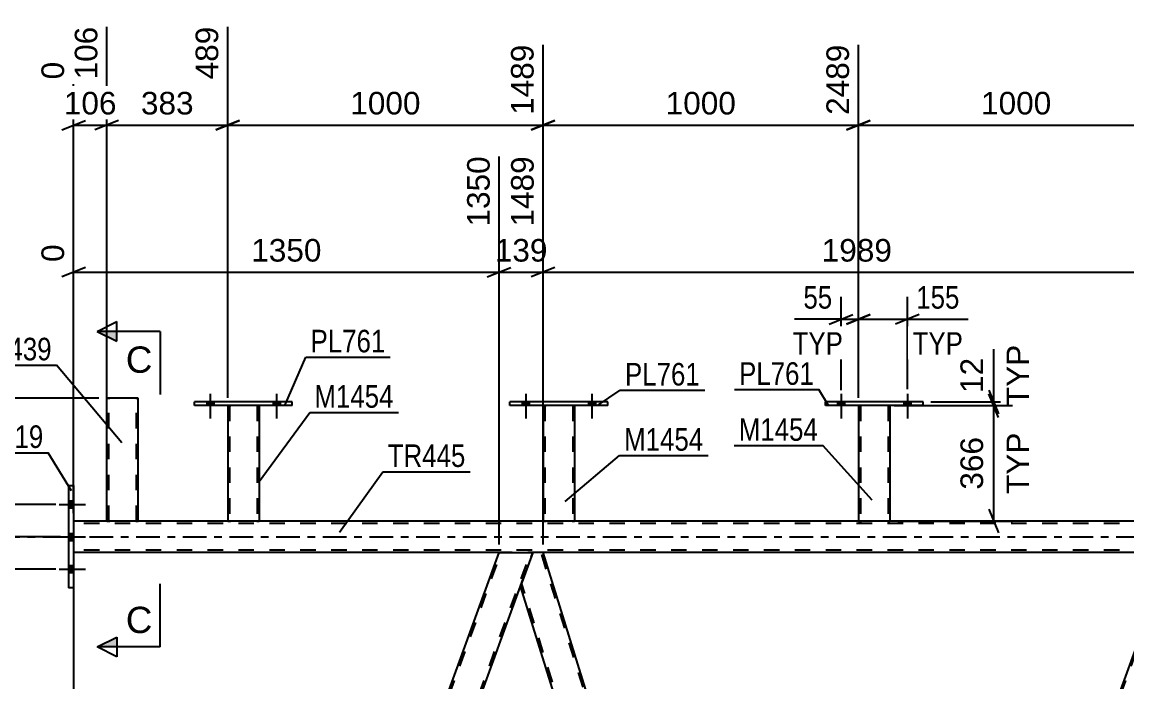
# Model space of a CAD drawing. Header units: millimetres. Extents: x 0 to 841, y 0 to 594.
# Drawn here: x 72.6 to 212.8, y 423.5 to 507.3 of the extents above; entities that cross this region are included whole.
import ezdxf

# ---------------------------------------------------------------- set-up
doc = ezdxf.new("R2010")
doc.units = ezdxf.units.MM
doc.linetypes.add('DXK_LINE_DOT2', pattern=[3.9198, 1.9599, -1.9599])
doc.linetypes.add('DXK_LINE_DOT3', pattern=[5.9187, 2.979, -0.9799, 0.9799, -0.9799])
doc.styles.add('Arial', font='ARIAL.TTF', dxfattribs={"height": 0.2})
doc.styles.add('Arial Narrow', font='ARIALN.TTF', dxfattribs={"height": 0.2})

# ---------------------------------------------------------------- blocks, each defined once
blk = doc.blocks.new('Bolt-317662454-2870 - 2855')
at = {"linetype": 'Continuous'}
for points in [[(176.07, 458.6), (176.95, 458.6), (176.95, 459.08), (176.07, 459.08)], [(184.47, 458.6), (185.35, 458.6), (185.35, 459.08), (184.47, 459.08)]]:
    blk.add_hatch(color=1, dxfattribs=at).paths.add_polyline_path(points)
at = {"color": 1, "linetype": 'Continuous'}
for p, q in [((176.51, 460.08), (176.51, 456.96)), ((184.91, 460.08), (184.91, 456.96)), ((176.07, 459.08), (176.07, 458.6)), ((176.95, 459.08), (176.95, 458.6)), ((184.47, 459.08), (184.47, 458.6)), ((185.35, 459.08), (185.35, 458.6))]:
    blk.add_line(p, q, dxfattribs=at)
blk = doc.blocks.new('Bolt-317662454-2868 - 2855')
at = {"linetype": 'Continuous'}
for points in [[(96.07, 458.6), (96.95, 458.6), (96.95, 459.08), (96.07, 459.08)], [(104.47, 458.6), (105.35, 458.6), (105.35, 459.08), (104.47, 459.08)]]:
    blk.add_hatch(color=1, dxfattribs=at).paths.add_polyline_path(points)
at = {"color": 1, "linetype": 'Continuous'}
for p, q in [((96.51, 460.08), (96.51, 456.96)), ((104.91, 460.08), (104.91, 456.96)), ((96.07, 459.08), (96.07, 458.6)), ((96.95, 459.08), (96.95, 458.6)), ((104.47, 459.08), (104.47, 458.6)), ((105.35, 459.08), (105.35, 458.6))]:
    blk.add_line(p, q, dxfattribs=at)
blk = doc.blocks.new('Bolt-317662454-2869 - 2855')
at = {"linetype": 'Continuous'}
for points in [[(96.07, 458.6), (96.95, 458.6), (96.95, 459.08), (96.07, 459.08)], [(104.47, 458.6), (105.35, 458.6), (105.35, 459.08), (104.47, 459.08)]]:
    blk.add_hatch(color=1, dxfattribs=at).paths.add_polyline_path(points)
at = {"color": 1, "linetype": 'Continuous'}
for p, q in [((96.51, 460.08), (96.51, 456.96)), ((104.91, 460.08), (104.91, 456.96)), ((96.07, 459.08), (96.07, 458.6)), ((96.95, 459.08), (96.95, 458.6)), ((104.47, 459.08), (104.47, 458.6)), ((105.35, 459.08), (105.35, 458.6))]:
    blk.add_line(p, q, dxfattribs=at)
blk = doc.blocks.new('Part-317662454-2943 - 2855')
at = {"color": 2, "linetype": 'Continuous'}
for p, q in [((83.38, 459.56), (83.38, 459.56)), ((83.38, 443.96), (83.38, 459.56)), ((83.38, 459.56), (83.42, 459.56)), ((83.42, 459.56), (83.52, 459.56)), ((83.52, 459.56), (83.68, 459.56)), ((87.08, 459.56), (83.68, 459.56)), ((87.08, 459.56), (87.24, 459.56)), ((87.24, 459.56), (87.34, 459.56)), ((87.34, 459.56), (87.38, 459.56)), ((87.38, 459.56), (87.38, 459.56)), ((87.38, 443.96), (87.38, 459.56)), ((83.38, 443.96), (83.38, 443.96)), ((83.42, 443.96), (83.38, 443.96)), ((83.52, 443.96), (83.42, 443.96)), ((83.68, 443.96), (83.52, 443.96)), ((87.08, 443.96), (83.68, 443.96)), ((87.24, 443.96), (87.08, 443.96)), ((87.34, 443.96), (87.24, 443.96)), ((87.38, 443.96), (87.34, 443.96)), ((87.38, 443.96), (87.38, 443.96))]:
    blk.add_line(p, q, dxfattribs=at)
at = {"color": 7, "linetype": 'DXK_LINE_DOT2'}
for p, q in [((83.38, 443.96), (83.38, 459.56)), ((83.42, 459.56), (83.38, 459.56)), ((83.52, 459.56), (83.42, 459.56)), ((83.64, 459.56), (83.52, 459.56)), ((83.62, 443.96), (83.62, 459.56)), ((83.62, 443.96), (83.62, 459.56)), ((83.62, 459.56), (83.62, 459.56)), ((83.62, 459.56), (83.64, 459.56)), ((83.62, 459.56), (83.64, 459.56)), ((87.08, 459.56), (83.64, 459.56)), ((86.99, 459.56), (83.64, 459.56)), ((83.64, 459.56), (83.68, 459.56)), ((83.68, 459.56), (83.69, 459.56)), ((83.69, 459.56), (83.77, 459.56)), ((87.07, 459.56), (83.77, 459.56)), ((87.07, 459.56), (86.99, 459.56)), ((87.12, 459.56), (87.07, 459.56)), ((87.07, 459.56), (87.12, 459.56)), ((87.24, 459.56), (87.08, 459.56)), ((87.14, 459.56), (87.12, 459.56)), ((87.12, 459.56), (87.14, 459.56)), ((87.14, 443.96), (87.14, 459.56)), ((87.14, 443.96), (87.14, 459.56)), ((87.14, 459.56), (87.14, 459.56)), ((87.34, 459.56), (87.24, 459.56)), ((87.38, 459.56), (87.34, 459.56)), ((87.38, 443.96), (87.38, 459.56)), ((83.38, 443.96), (83.42, 443.96)), ((83.42, 443.96), (83.52, 443.96)), ((83.52, 443.96), (83.68, 443.96)), ((83.62, 443.96), (83.62, 443.96)), ((83.64, 443.96), (83.62, 443.96)), ((83.62, 443.96), (83.64, 443.96)), ((83.69, 443.96), (83.64, 443.96)), ((83.64, 443.96), (83.68, 443.96)), ((87.08, 443.96), (83.68, 443.96)), ((83.68, 443.96), (83.69, 443.96)), ((86.99, 443.96), (83.69, 443.96)), ((83.69, 443.96), (83.77, 443.96)), ((87.07, 443.96), (83.77, 443.96)), ((87.07, 443.96), (86.99, 443.96)), ((87.12, 443.96), (87.07, 443.96)), ((87.07, 443.96), (87.12, 443.96)), ((87.08, 443.96), (87.24, 443.96)), ((87.14, 443.96), (87.12, 443.96)), ((87.12, 443.96), (87.14, 443.96)), ((87.14, 443.96), (87.14, 443.96)), ((87.24, 443.96), (87.34, 443.96)), ((87.34, 443.96), (87.38, 443.96))]:
    blk.add_line(p, q, dxfattribs=at)
blk = doc.blocks.new('Bolt-317662454-2880 - 2855')
at = {"linetype": 'Continuous'}
for points in [[(79.16, 445.62), (79.16, 446.5), (78.52, 446.5), (78.52, 445.62)], [(79.16, 445.62), (79.16, 446.5), (78.52, 446.5), (78.52, 445.62)], [(79.16, 445.62), (79.16, 446.5), (78.52, 446.5), (78.52, 445.62)], [(79.16, 441.5), (79.16, 442.38), (78.52, 442.38), (78.52, 441.5)], [(79.16, 441.5), (79.16, 442.38), (78.52, 442.38), (78.52, 441.5)], [(79.16, 437.42), (79.16, 438.3), (78.52, 438.3), (78.52, 437.42)], [(79.16, 437.42), (79.16, 438.3), (78.52, 438.3), (78.52, 437.42)], [(79.16, 437.42), (79.16, 438.3), (78.52, 438.3), (78.52, 437.42)]]:
    blk.add_hatch(color=1, dxfattribs=at).paths.add_polyline_path(points)
at = {"color": 1, "linetype": 'Continuous'}
for p, q in [((77.36, 446.06), (80.68, 446.06)), ((77.36, 446.06), (80.68, 446.06)), ((77.36, 446.06), (80.68, 446.06)), ((78.52, 446.5), (79.16, 446.5)), ((78.52, 446.5), (79.16, 446.5)), ((78.52, 446.5), (79.16, 446.5)), ((78.52, 445.62), (79.16, 445.62)), ((78.52, 445.62), (79.16, 445.62)), ((78.52, 445.62), (79.16, 445.62)), ((77.36, 441.94), (80.68, 441.94)), ((77.36, 441.94), (80.68, 441.94)), ((78.52, 442.38), (79.16, 442.38)), ((78.52, 442.38), (79.16, 442.38)), ((78.52, 441.5), (79.16, 441.5)), ((78.52, 441.5), (79.16, 441.5)), ((77.36, 437.86), (80.68, 437.86)), ((77.36, 437.86), (80.68, 437.86)), ((77.36, 437.86), (80.68, 437.86)), ((78.52, 438.3), (79.16, 438.3)), ((78.52, 438.3), (79.16, 438.3)), ((78.52, 438.3), (79.16, 438.3)), ((78.52, 437.42), (79.16, 437.42)), ((78.52, 437.42), (79.16, 437.42)), ((78.52, 437.42), (79.16, 437.42))]:
    blk.add_line(p, q, dxfattribs=at)
blk = doc.blocks.new('Part-317662454-2900 - 2855')
at = {"color": 2, "linetype": 'Continuous'}
for p, q in [((98.71, 458.6), (98.71, 443.96)), ((102.71, 458.6), (102.71, 443.96)), ((98.75, 443.96), (98.71, 443.96)), ((98.85, 443.96), (98.75, 443.96)), ((99.01, 443.96), (98.85, 443.96)), ((102.42, 443.96), (99.01, 443.96)), ((102.57, 443.96), (102.42, 443.96)), ((102.68, 443.96), (102.57, 443.96)), ((102.71, 443.96), (102.68, 443.96))]:
    blk.add_line(p, q, dxfattribs=at)
at = {"color": 7, "linetype": 'DXK_LINE_DOT2'}
for p, q in [((98.71, 458.6), (98.71, 458.6)), ((98.71, 458.6), (98.71, 458.6)), ((98.71, 458.6), (98.71, 458.6)), ((98.75, 458.6), (98.71, 458.6)), ((98.71, 458.6), (98.75, 458.6)), ((98.85, 458.6), (98.75, 458.6)), ((98.75, 458.6), (98.85, 458.6)), ((99.01, 458.6), (98.85, 458.6)), ((98.85, 458.6), (99.01, 458.6)), ((98.95, 458.6), (98.95, 458.6)), ((98.95, 458.6), (98.95, 443.96)), ((98.97, 458.6), (98.95, 458.6)), ((98.95, 458.6), (98.97, 458.6)), ((99.02, 458.6), (98.97, 458.6)), ((98.97, 458.6), (99.02, 458.6)), ((102.42, 458.6), (99.01, 458.6)), ((102.42, 458.6), (99.01, 458.6)), ((102.32, 458.6), (99.02, 458.6)), ((99.02, 458.6), (99.1, 458.6)), ((102.4, 458.6), (99.1, 458.6)), ((102.4, 458.6), (102.32, 458.6)), ((102.45, 458.6), (102.4, 458.6)), ((102.4, 458.6), (102.45, 458.6)), ((102.42, 458.6), (102.57, 458.6)), ((102.57, 458.6), (102.42, 458.6)), ((102.47, 458.6), (102.45, 458.6)), ((102.45, 458.6), (102.47, 458.6)), ((102.47, 458.6), (102.47, 458.6)), ((102.47, 458.6), (102.47, 443.96)), ((102.57, 458.6), (102.68, 458.6)), ((102.68, 458.6), (102.57, 458.6)), ((102.68, 458.6), (102.71, 458.6)), ((102.71, 458.6), (102.68, 458.6)), ((102.71, 458.6), (102.71, 458.6)), ((102.71, 458.6), (102.71, 458.6)), ((102.71, 458.6), (102.71, 458.6)), ((98.71, 443.96), (98.75, 443.96)), ((98.75, 443.96), (98.85, 443.96)), ((98.85, 443.96), (99.01, 443.96)), ((98.97, 443.96), (98.95, 443.96)), ((98.95, 443.96), (98.97, 443.96)), ((99.02, 443.96), (98.97, 443.96)), ((98.97, 443.96), (99.01, 443.96)), ((102.42, 443.96), (99.01, 443.96)), ((99.01, 443.96), (99.02, 443.96)), ((102.32, 443.96), (99.02, 443.96)), ((99.02, 443.96), (99.1, 443.96)), ((102.4, 443.96), (99.1, 443.96)), ((102.4, 443.96), (102.32, 443.96)), ((102.45, 443.96), (102.4, 443.96)), ((102.4, 443.96), (102.45, 443.96)), ((102.42, 443.96), (102.57, 443.96)), ((102.47, 443.96), (102.45, 443.96)), ((102.45, 443.96), (102.47, 443.96)), ((102.57, 443.96), (102.68, 443.96)), ((102.68, 443.96), (102.71, 443.96))]:
    blk.add_line(p, q, dxfattribs=at)
blk = doc.blocks.new('Part-317662454-2923 - 2855')
at = {"color": 2, "linetype": 'Continuous'}
for p, q in [((83.38, 443.96), (79.16, 443.96)), ((98.71, 443.96), (87.38, 443.96)), ((138.71, 443.96), (102.71, 443.96)), ((178.71, 443.96), (142.71, 443.96)), ((218.71, 443.96), (182.71, 443.96)), ((133.14, 439.96), (79.16, 439.96)), ((218.27, 439.96), (138.72, 439.96))]:
    blk.add_line(p, q, dxfattribs=at)
at = {"color": 7, "linetype": 'DXK_LINE_DOT2'}
for p, q in [((79.16, 443.96), (79.16, 439.96)), ((764.49, 443.64), (79.16, 443.64)), ((87.38, 443.96), (83.38, 443.96)), ((102.71, 443.96), (98.71, 443.96)), ((142.71, 443.96), (138.71, 443.96)), ((182.71, 443.96), (178.71, 443.96)), ((764.49, 440.28), (79.16, 440.28)), ((138.72, 439.96), (133.14, 439.96))]:
    blk.add_line(p, q, dxfattribs=at)
at = {"color": 7, "linetype": 'DXK_LINE_DOT3'}
blk.add_line((69.36, 441.96), (764.49, 441.96), dxfattribs=at)
blk = doc.blocks.new('Part-317662454-2928 - 2855')
at = {"color": 2, "linetype": 'Continuous'}
for p, q in [((94.51, 458.6), (94.51, 459.08)), ((106.91, 459.08), (94.51, 459.08)), ((106.91, 458.6), (94.51, 458.6)), ((106.91, 458.6), (106.91, 459.08))]:
    blk.add_line(p, q, dxfattribs=at)
blk = doc.blocks.new('Part-317662454-2948 - 2855')
at = {"color": 2, "linetype": 'Continuous'}
for p, q in [((174.51, 458.6), (174.51, 459.08)), ((186.91, 459.08), (174.51, 459.08)), ((186.91, 458.6), (174.51, 458.6)), ((186.91, 458.6), (186.91, 459.08))]:
    blk.add_line(p, q, dxfattribs=at)
blk = doc.blocks.new('Bolt-317662454-2963 - 2855')
at = {"linetype": 'Continuous'}
for points in [[(176.07, 458.6), (176.95, 458.6), (176.95, 459.08), (176.07, 459.08)], [(184.47, 458.6), (185.35, 458.6), (185.35, 459.08), (184.47, 459.08)]]:
    blk.add_hatch(color=1, dxfattribs=at).paths.add_polyline_path(points)
at = {"color": 1, "linetype": 'Continuous'}
for p, q in [((176.51, 460.08), (176.51, 456.96)), ((184.91, 460.08), (184.91, 456.96)), ((176.07, 459.08), (176.07, 458.6)), ((176.95, 459.08), (176.95, 458.6)), ((184.47, 459.08), (184.47, 458.6)), ((185.35, 459.08), (185.35, 458.6))]:
    blk.add_line(p, q, dxfattribs=at)
blk = doc.blocks.new('Bolt-317662454-3245 - 2855')
at = {"linetype": 'Continuous'}
for points in [[(136.07, 458.6), (136.95, 458.6), (136.95, 459.08), (136.07, 459.08)], [(144.47, 458.6), (145.35, 458.6), (145.35, 459.08), (144.47, 459.08)]]:
    blk.add_hatch(color=1, dxfattribs=at).paths.add_polyline_path(points)
at = {"color": 1, "linetype": 'Continuous'}
for p, q in [((136.51, 460.08), (136.51, 456.96)), ((144.91, 460.08), (144.91, 456.96)), ((136.07, 459.08), (136.07, 458.6)), ((136.95, 459.08), (136.95, 458.6)), ((144.47, 459.08), (144.47, 458.6)), ((145.35, 459.08), (145.35, 458.6))]:
    blk.add_line(p, q, dxfattribs=at)
blk = doc.blocks.new('Part-317662454-3039 - 2855')
at = {"color": 2, "linetype": 'Continuous'}
for p, q in [((178.71, 458.6), (178.71, 443.96)), ((182.71, 458.6), (182.71, 443.96)), ((178.75, 443.96), (178.71, 443.96)), ((178.85, 443.96), (178.75, 443.96)), ((179.01, 443.96), (178.85, 443.96)), ((182.41, 443.96), (179.01, 443.96)), ((182.57, 443.96), (182.41, 443.96)), ((182.67, 443.96), (182.57, 443.96)), ((182.71, 443.96), (182.67, 443.96))]:
    blk.add_line(p, q, dxfattribs=at)
at = {"color": 7, "linetype": 'DXK_LINE_DOT2'}
for p, q in [((178.71, 458.6), (178.71, 458.6)), ((178.71, 458.6), (178.71, 458.6)), ((178.71, 458.6), (178.71, 458.6)), ((178.75, 458.6), (178.71, 458.6)), ((178.71, 458.6), (178.75, 458.6)), ((178.85, 458.6), (178.75, 458.6)), ((178.75, 458.6), (178.85, 458.6)), ((179.01, 458.6), (178.85, 458.6)), ((178.85, 458.6), (179.01, 458.6)), ((178.95, 458.6), (178.95, 458.6)), ((178.95, 458.6), (178.95, 443.96)), ((178.97, 458.6), (178.95, 458.6)), ((178.95, 458.6), (178.97, 458.6)), ((179.02, 458.6), (178.97, 458.6)), ((178.97, 458.6), (179.02, 458.6)), ((182.41, 458.6), (179.01, 458.6)), ((182.41, 458.6), (179.01, 458.6)), ((182.32, 458.6), (179.02, 458.6)), ((179.02, 458.6), (179.1, 458.6)), ((182.4, 458.6), (179.1, 458.6)), ((182.4, 458.6), (182.32, 458.6)), ((182.45, 458.6), (182.4, 458.6)), ((182.4, 458.6), (182.45, 458.6)), ((182.41, 458.6), (182.57, 458.6)), ((182.57, 458.6), (182.41, 458.6)), ((182.47, 458.6), (182.45, 458.6)), ((182.45, 458.6), (182.47, 458.6)), ((182.47, 458.6), (182.47, 458.6)), ((182.47, 458.6), (182.47, 443.96)), ((182.57, 458.6), (182.67, 458.6)), ((182.67, 458.6), (182.57, 458.6)), ((182.67, 458.6), (182.71, 458.6)), ((182.71, 458.6), (182.67, 458.6)), ((182.71, 458.6), (182.71, 458.6)), ((182.71, 458.6), (182.71, 458.6)), ((182.71, 458.6), (182.71, 458.6)), ((178.71, 443.96), (178.75, 443.96)), ((178.75, 443.96), (178.85, 443.96)), ((178.85, 443.96), (179.01, 443.96)), ((178.97, 443.96), (178.95, 443.96)), ((178.95, 443.96), (178.97, 443.96)), ((179.02, 443.96), (178.97, 443.96)), ((178.97, 443.96), (179.01, 443.96)), ((182.41, 443.96), (179.01, 443.96)), ((179.01, 443.96), (179.02, 443.96)), ((182.32, 443.96), (179.02, 443.96)), ((179.02, 443.96), (179.1, 443.96)), ((182.45, 443.96), (179.1, 443.96)), ((182.4, 443.96), (182.32, 443.96)), ((182.45, 443.96), (182.4, 443.96)), ((182.41, 443.96), (182.57, 443.96)), ((182.47, 443.96), (182.45, 443.96)), ((182.45, 443.96), (182.47, 443.96)), ((182.57, 443.96), (182.67, 443.96)), ((182.67, 443.96), (182.71, 443.96))]:
    blk.add_line(p, q, dxfattribs=at)
blk = doc.blocks.new('Bolt-317662454-3224 - 2855')
at = {"linetype": 'Continuous'}
for points in [[(136.07, 458.6), (136.95, 458.6), (136.95, 459.08), (136.07, 459.08)], [(144.47, 458.6), (145.35, 458.6), (145.35, 459.08), (144.47, 459.08)]]:
    blk.add_hatch(color=1, dxfattribs=at).paths.add_polyline_path(points)
at = {"color": 1, "linetype": 'Continuous'}
for p, q in [((136.51, 460.08), (136.51, 456.96)), ((144.91, 460.08), (144.91, 456.96)), ((136.07, 459.08), (136.07, 458.6)), ((136.95, 459.08), (136.95, 458.6)), ((144.47, 459.08), (144.47, 458.6)), ((145.35, 459.08), (145.35, 458.6))]:
    blk.add_line(p, q, dxfattribs=at)
blk = doc.blocks.new('Part-317662454-3266 - 2855')
at = {"color": 2, "linetype": 'Continuous'}
for p, q in [((89.02, 318.74), (133.14, 439.96)), ((133.14, 439.96), (137.4, 439.96)), ((93.28, 318.74), (135.85, 435.71))]:
    blk.add_line(p, q, dxfattribs=at)
at = {"color": 7, "linetype": 'DXK_LINE_DOT2'}
for p, q in [((89.28, 318.74), (133.4, 439.96)), ((93.02, 318.74), (137.14, 439.96)), ((133.4, 439.96), (133.42, 439.96)), ((135.85, 435.71), (137.4, 439.96)), ((93.28, 318.74), (89.02, 318.74))]:
    blk.add_line(p, q, dxfattribs=at)
blk = doc.blocks.new('Part-317662454-3271 - 2855')
at = {"color": 2, "linetype": 'Continuous'}
for p, q in [((134.51, 458.6), (134.51, 459.08)), ((146.91, 459.08), (134.51, 459.08)), ((146.91, 458.6), (134.51, 458.6)), ((146.91, 458.6), (146.91, 459.08))]:
    blk.add_line(p, q, dxfattribs=at)
blk = doc.blocks.new('Part-317662454-3276 - 2855')
at = {"color": 7, "linetype": 'DXK_LINE_DOT2'}
for p, q in [((174.41, 318.74), (218.53, 439.96)), ((178.16, 318.74), (222.28, 439.96)), ((218.53, 439.96), (218.55, 439.96)), ((222.53, 439.96), (220.98, 435.71)), ((174.15, 318.74), (175.91, 323.56)), ((178.41, 318.74), (180.17, 323.56)), ((178.41, 318.74), (174.15, 318.74))]:
    blk.add_line(p, q, dxfattribs=at)
at = {"color": 2, "linetype": 'Continuous'}
for p, q in [((218.27, 439.96), (175.91, 323.56)), ((222.53, 439.96), (218.27, 439.96)), ((180.17, 323.56), (220.98, 435.71))]:
    blk.add_line(p, q, dxfattribs=at)
blk = doc.blocks.new('Part-317662454-3281 - 2855')
at = {"color": 2, "linetype": 'Continuous'}
for p, q in [((137.4, 439.96), (135.85, 435.71)), ((138.72, 439.96), (137.4, 439.96)), ((175, 323.56), (138.72, 439.96)), ((170.81, 323.56), (135.85, 435.71))]:
    blk.add_line(p, q, dxfattribs=at)
at = {"color": 7, "linetype": 'DXK_LINE_DOT2'}
for p, q in [((175.28, 321.84), (138.46, 439.96)), ((172.56, 318.74), (135.99, 436.08)), ((170.81, 323.56), (172.31, 318.74)), ((175.42, 322.21), (175, 323.56)), ((174.15, 318.74), (175.42, 322.21)), ((172.31, 318.74), (174.15, 318.74))]:
    blk.add_line(p, q, dxfattribs=at)
blk = doc.blocks.new('Part-317662454-3312 - 2855')
at = {"color": 2, "linetype": 'Continuous'}
for p, q in [((78.52, 448.46), (79.16, 448.46)), ((78.52, 448.46), (78.52, 435.46)), ((79.16, 448.46), (79.16, 435.46)), ((79.16, 435.46), (78.52, 435.46))]:
    blk.add_line(p, q, dxfattribs=at)
blk = doc.blocks.new('Part-317662454-3351 - 2855')
at = {"color": 2, "linetype": 'Continuous'}
for p, q in [((138.71, 458.6), (138.71, 443.96)), ((142.71, 458.6), (142.71, 443.96)), ((138.75, 443.96), (138.71, 443.96)), ((138.85, 443.96), (138.75, 443.96)), ((139.01, 443.96), (138.85, 443.96)), ((142.41, 443.96), (139.01, 443.96)), ((142.57, 443.96), (142.41, 443.96)), ((142.67, 443.96), (142.57, 443.96)), ((142.71, 443.96), (142.67, 443.96))]:
    blk.add_line(p, q, dxfattribs=at)
at = {"color": 7, "linetype": 'DXK_LINE_DOT2'}
for p, q in [((138.71, 458.6), (138.71, 458.6)), ((138.71, 458.6), (138.71, 458.6)), ((138.71, 458.6), (138.71, 458.6)), ((138.75, 458.6), (138.71, 458.6)), ((138.71, 458.6), (138.75, 458.6)), ((138.85, 458.6), (138.75, 458.6)), ((138.75, 458.6), (138.85, 458.6)), ((139.01, 458.6), (138.85, 458.6)), ((138.85, 458.6), (139.01, 458.6)), ((138.95, 458.6), (138.95, 458.6)), ((138.95, 458.6), (138.95, 443.96)), ((138.97, 458.6), (138.95, 458.6)), ((138.95, 458.6), (138.97, 458.6)), ((139.02, 458.6), (138.97, 458.6)), ((138.97, 458.6), (139.02, 458.6)), ((142.41, 458.6), (139.01, 458.6)), ((142.41, 458.6), (139.01, 458.6)), ((142.32, 458.6), (139.02, 458.6)), ((139.02, 458.6), (139.1, 458.6)), ((142.4, 458.6), (139.1, 458.6)), ((142.4, 458.6), (142.32, 458.6)), ((142.45, 458.6), (142.4, 458.6)), ((142.4, 458.6), (142.45, 458.6)), ((142.41, 458.6), (142.57, 458.6)), ((142.57, 458.6), (142.41, 458.6)), ((142.47, 458.6), (142.45, 458.6)), ((142.45, 458.6), (142.47, 458.6)), ((142.47, 458.6), (142.47, 458.6)), ((142.47, 458.6), (142.47, 443.96)), ((142.57, 458.6), (142.67, 458.6)), ((142.67, 458.6), (142.57, 458.6)), ((142.67, 458.6), (142.71, 458.6)), ((142.71, 458.6), (142.67, 458.6)), ((142.71, 458.6), (142.71, 458.6)), ((142.71, 458.6), (142.71, 458.6)), ((142.71, 458.6), (142.71, 458.6)), ((138.71, 443.96), (138.75, 443.96)), ((138.75, 443.96), (138.85, 443.96)), ((138.85, 443.96), (139.01, 443.96)), ((138.97, 443.96), (138.95, 443.96)), ((138.95, 443.96), (138.97, 443.96)), ((139.02, 443.96), (138.97, 443.96)), ((138.97, 443.96), (139.01, 443.96)), ((142.41, 443.96), (139.01, 443.96)), ((139.01, 443.96), (139.02, 443.96)), ((142.32, 443.96), (139.02, 443.96)), ((139.02, 443.96), (139.1, 443.96)), ((142.4, 443.96), (139.1, 443.96)), ((142.4, 443.96), (142.32, 443.96)), ((142.45, 443.96), (142.4, 443.96)), ((142.4, 443.96), (142.45, 443.96)), ((142.41, 443.96), (142.57, 443.96)), ((142.47, 443.96), (142.45, 443.96)), ((142.45, 443.96), (142.47, 443.96)), ((142.57, 443.96), (142.67, 443.96)), ((142.67, 443.96), (142.71, 443.96))]:
    blk.add_line(p, q, dxfattribs=at)
blk = doc.blocks.new('StraightDimension-317662454-4131 - 2855')
at = {"color": 7, "linetype": 'Continuous'}
for p, q in [((133.14, 440.96), (133.14, 490.22)), ((138.72, 440.96), (138.72, 490.22)), ((131.64, 474.93), (134.64, 476.13)), ((133.14, 475.53), (138.72, 475.53)), ((140.22, 476.13), (137.22, 474.93))]:
    blk.add_line(p, q, dxfattribs=at)
at = {"color": 0}
blk.add_wipeout([(139.86, 476.28), (139.86, 480.48), (131.99, 480.48), (131.99, 476.28)], dxfattribs=at)
at = {"color": 3, "style": 'Arial'}
blk.add_text('139', height=2.865, dxfattribs=at).set_placement((132.59, 476.88))
at = {"color": 0, "linetype": 'Continuous'}
blk.add_wipeout([(138.12, 490.82), (133.92, 490.82), (133.92, 480.73), (138.12, 480.73)], dxfattribs=at)
at = {"color": 3, "linetype": 'Continuous', "style": 'Arial'}
blk.add_text('1489', height=2.865, rotation=90.0002, dxfattribs=at).set_placement((137.52, 481.33))
blk = doc.blocks.new('StraightDimension-317662454-4095 - 2855')
at = {"color": 7, "linetype": 'Continuous'}
for p, q in [((138.72, 440.96), (138.72, 490.22)), ((218.27, 440.96), (218.27, 490.22)), ((140.22, 476.13), (137.22, 474.93)), ((138.72, 475.53), (218.27, 475.53)), ((216.77, 474.93), (219.77, 476.13))]:
    blk.add_line(p, q, dxfattribs=at)
at = {"color": 0}
blk.add_wipeout([(183.54, 476.28), (183.54, 480.48), (173.45, 480.48), (173.45, 476.28)], dxfattribs=at)
at = {"color": 3, "style": 'Arial'}
blk.add_text('1989', height=2.865, dxfattribs=at).set_placement((174.05, 476.88))
at = {"color": 0, "linetype": 'Continuous'}
blk.add_wipeout([(217.67, 490.82), (213.47, 490.82), (213.47, 480.73), (217.67, 480.73)], dxfattribs=at)
at = {"color": 3, "linetype": 'Continuous', "style": 'Arial'}
blk.add_text('3478', height=2.865, rotation=90.0002, dxfattribs=at).set_placement((217.07, 481.33))
blk = doc.blocks.new('StraightDimension-317662454-4376 - 2855')
at = {"color": 7, "linetype": 'Continuous'}
for p, q in [((79.16, 438.96), (79.16, 384.25)), ((60.74, 319.74), (60.74, 389.5)), ((62.24, 387.25), (59.24, 386.05)), ((77.66, 386.05), (80.66, 387.25)), ((60.74, 386.65), (79.16, 386.65))]:
    blk.add_line(p, q, dxfattribs=at)
at = {"color": 0}
blk.add_wipeout([(74.99, 387.4), (74.99, 391.6), (64.9, 391.6), (64.9, 387.4)], dxfattribs=at)
at = {"color": 3, "style": 'Arial'}
blk.add_text('1438', height=2.865, dxfattribs=at).set_placement((65.5, 388))
blk = doc.blocks.new('StraightDimension-317662454-4428 - 2855')
at = {"color": 7, "linetype": 'Continuous'}
for p, q in [((176.51, 460.55), (176.51, 472.41)), ((178.71, 459.6), (178.71, 472.41)), ((176.51, 469.56), (170.6, 469.56)), ((176.51, 469.56), (170.6, 469.56)), ((175.01, 468.96), (178.01, 470.16)), ((176.51, 469.56), (178.71, 469.56)), ((180.21, 470.16), (177.21, 468.96))]:
    blk.add_line(p, q, dxfattribs=at)
at = {"color": 0}
blk.add_wipeout([(175.99, 470.31), (175.99, 474.51), (171.13, 474.51), (171.13, 470.31)], dxfattribs=at)
at = {"color": 0, "linetype": 'Continuous'}
blk.add_wipeout([(177.35, 464.46), (177.35, 468.66), (169.76, 468.66), (169.76, 464.46)], dxfattribs=at)
at = {"color": 3, "style": 'Arial Narrow'}
blk.add_text('55', height=2.863, dxfattribs=at).set_placement((171.73, 470.91))
at = {"color": 3, "linetype": 'Continuous', "style": 'Arial Narrow'}
blk.add_text('TYP', height=2.863, dxfattribs=at).set_placement((170.36, 465.06))
blk = doc.blocks.new('StraightDimension-317662454-14666 - 2855')
at = {"color": 7, "linetype": 'Continuous'}
for p, q in [((98.71, 459.6), (98.71, 506.67)), ((138.71, 459.6), (138.71, 504.4)), ((100.21, 494.8), (97.21, 493.6)), ((137.21, 493.6), (140.21, 494.8)), ((98.71, 494.2), (138.71, 494.2))]:
    blk.add_line(p, q, dxfattribs=at)
at = {"color": 0}
blk.add_wipeout([(123.76, 494.95), (123.76, 499.15), (113.66, 499.15), (113.66, 494.95)], dxfattribs=at)
at = {"color": 3, "style": 'Arial'}
blk.add_text('1000', height=2.865, dxfattribs=at).set_placement((114.26, 495.55))
at = {"color": 0, "linetype": 'Continuous'}
blk.add_wipeout([(138.11, 505), (133.91, 505), (133.91, 494.9), (138.11, 494.9)], dxfattribs=at)
at = {"color": 3, "linetype": 'Continuous', "style": 'Arial'}
blk.add_text('1489', height=2.865, rotation=90.0002, dxfattribs=at).set_placement((137.51, 495.5))
blk = doc.blocks.new('StraightDimension-317662454-4475 - 2855')
at = {"color": 7, "linetype": 'Continuous'}
for p, q in [((195.86, 459.08), (195.86, 465.78)), ((195.86, 459.08), (195.86, 465.78)), ((195.26, 460.58), (196.46, 457.58)), ((196.46, 457.1), (195.26, 460.1)), ((183.24, 458.6), (198.26, 458.6)), ((187.91, 459.08), (198.26, 459.08)), ((195.86, 458.6), (195.86, 459.08))]:
    blk.add_line(p, q, dxfattribs=at)
at = {"color": 0, "linetype": 'Continuous'}
blk.add_wipeout([(200.96, 466.92), (196.76, 466.92), (196.76, 457.94), (200.96, 457.94)], dxfattribs=at)
at = {"color": 0}
blk.add_wipeout([(195.11, 465.25), (190.91, 465.25), (190.91, 459.61), (195.11, 459.61)], dxfattribs=at)
at = {"color": 3, "linetype": 'Continuous', "style": 'Arial'}
blk.add_text('TYP', height=2.865, rotation=90.0002, dxfattribs=at).set_placement((200.36, 458.54))
at = {"color": 3, "style": 'Arial'}
blk.add_text('12', height=2.865, rotation=90.0002, dxfattribs=at).set_placement((194.51, 460.21))
blk = doc.blocks.new('StraightDimension-317662454-4487 - 2855')
at = {"color": 7, "linetype": 'Continuous'}
for p, q in [((39.04, 458.06), (37.84, 461.06)), ((82.38, 459.56), (35.59, 459.56)), ((38.44, 308.36), (38.44, 459.56)), ((37.84, 309.86), (39.04, 306.86)), ((166.67, 308.36), (35.59, 308.36))]:
    blk.add_line(p, q, dxfattribs=at)
at = {"color": 0}
blk.add_wipeout([(37.69, 389.01), (33.49, 389.01), (33.49, 378.91), (37.69, 378.91)], dxfattribs=at)
at = {"color": 3, "style": 'Arial'}
blk.add_text('3780', height=2.865, rotation=90.0002, dxfattribs=at).set_placement((37.09, 379.51))
blk = doc.blocks.new('StraightDimension-317662454-3899 - 2855')
at = {"color": 7, "linetype": 'Continuous'}
for p, q in [((64.27, 446.06), (64.27, 454.98)), ((64.27, 446.06), (64.27, 454.98)), ((63.67, 447.56), (64.87, 444.56)), ((76.92, 446.06), (61.42, 446.06)), ((64.27, 441.96), (64.27, 446.06)), ((64.87, 440.46), (63.67, 443.46)), ((77.52, 441.96), (61.42, 441.96))]:
    blk.add_line(p, q, dxfattribs=at)
at = {"color": 0}
blk.add_wipeout([(63.52, 454.45), (59.32, 454.45), (59.32, 446.58), (63.52, 446.58)], dxfattribs=at)
at = {"color": 3, "style": 'Arial'}
blk.add_text('103', height=2.865, rotation=90.0002, dxfattribs=at).set_placement((62.92, 447.18))
blk = doc.blocks.new('StraightDimension-317662454-3907 - 2855')
at = {"color": 7, "linetype": 'Continuous'}
for p, q in [((63.67, 443.46), (64.87, 440.46)), ((77.52, 441.96), (61.42, 441.96)), ((64.27, 437.86), (64.27, 441.96)), ((64.87, 436.36), (63.67, 439.36)), ((76.9, 437.86), (61.42, 437.86)), ((64.27, 437.86), (64.27, 428.94)), ((64.27, 437.86), (64.27, 428.94))]:
    blk.add_line(p, q, dxfattribs=at)
at = {"color": 0}
blk.add_wipeout([(63.52, 437.33), (59.32, 437.33), (59.32, 429.46), (63.52, 429.46)], dxfattribs=at)
at = {"color": 3, "style": 'Arial'}
blk.add_text('103', height=2.865, rotation=90.0002, dxfattribs=at).set_placement((62.92, 430.06))
blk = doc.blocks.new('StraightDimension-317662454-14665 - 2855')
at = {"color": 7, "linetype": 'Continuous'}
for p, q in [((138.71, 459.6), (138.71, 504.4)), ((178.71, 459.6), (178.71, 504.4)), ((140.21, 494.8), (137.21, 493.6)), ((177.21, 493.6), (180.21, 494.8)), ((138.71, 494.2), (178.71, 494.2))]:
    blk.add_line(p, q, dxfattribs=at)
at = {"color": 0}
blk.add_wipeout([(163.76, 494.95), (163.76, 499.15), (153.66, 499.15), (153.66, 494.95)], dxfattribs=at)
at = {"color": 3, "style": 'Arial'}
blk.add_text('1000', height=2.865, dxfattribs=at).set_placement((154.26, 495.55))
at = {"color": 0, "linetype": 'Continuous'}
blk.add_wipeout([(178.11, 505), (173.91, 505), (173.91, 494.9), (178.11, 494.9)], dxfattribs=at)
at = {"color": 3, "linetype": 'Continuous', "style": 'Arial'}
blk.add_text('2489', height=2.865, rotation=90.0002, dxfattribs=at).set_placement((177.51, 495.5))
blk = doc.blocks.new('StraightDimension-317662454-4003 - 2855')
at = {"color": 7, "linetype": 'Continuous'}
for p, q in [((46.64, 440.46), (45.44, 443.46)), ((77.52, 441.96), (43.19, 441.96)), ((46.04, 316.1), (46.04, 441.96)), ((45.44, 317.6), (46.64, 314.6)), ((59.1, 316.1), (43.19, 316.1))]:
    blk.add_line(p, q, dxfattribs=at)
at = {"color": 0}
blk.add_wipeout([(45.29, 384.08), (41.09, 384.08), (41.09, 373.98), (45.29, 373.98)], dxfattribs=at)
at = {"color": 3, "style": 'Arial'}
blk.add_text('3146', height=2.865, rotation=90.0002, dxfattribs=at).set_placement((44.69, 374.58))
blk = doc.blocks.new('StraightDimension-317662454-4145 - 2855')
at = {"color": 7, "linetype": 'Continuous'}
for p, q in [((133.14, 440.96), (133.14, 490.22)), ((79.16, 444.96), (79.16, 479.05)), ((80.66, 476.13), (77.66, 474.93)), ((79.16, 475.53), (133.14, 475.53)), ((131.64, 474.93), (134.64, 476.13))]:
    blk.add_line(p, q, dxfattribs=at)
at = {"color": 0}
blk.add_wipeout([(111.2, 476.28), (111.2, 480.48), (101.1, 480.48), (101.1, 476.28)], dxfattribs=at)
at = {"color": 3, "style": 'Arial'}
blk.add_text('1350', height=2.865, dxfattribs=at).set_placement((101.7, 476.88))
at = {"color": 0, "linetype": 'Continuous'}
for points in [[(132.54, 490.82), (128.34, 490.82), (128.34, 480.73), (132.54, 480.73)], [(78.56, 479.65), (74.36, 479.65), (74.36, 476.23), (78.56, 476.23)]]:
    blk.add_wipeout(points, dxfattribs=at)
at = {"color": 3, "linetype": 'Continuous', "style": 'Arial'}
for s, height, p in [('1350', 2.865, (131.94, 481.33)), ('0', 2.87, (77.96, 476.83))]:
    blk.add_text(s, height=height, rotation=90.0002, dxfattribs=at).set_placement(p)
blk = doc.blocks.new('StraightDimension-317662454-4421 - 2855')
at = {"color": 7, "linetype": 'Continuous'}
for p, q in [((178.71, 459.6), (178.71, 472.41)), ((184.91, 460.7), (184.91, 472.41)), ((177.21, 468.96), (180.21, 470.16)), ((178.71, 469.56), (184.91, 469.56)), ((186.41, 470.16), (183.41, 468.96)), ((184.91, 469.56), (192.64, 469.56)), ((184.91, 469.56), (192.64, 469.56))]:
    blk.add_line(p, q, dxfattribs=at)
at = {"color": 0}
blk.add_wipeout([(192.12, 470.31), (192.12, 474.51), (185.44, 474.51), (185.44, 470.31)], dxfattribs=at)
at = {"color": 0, "linetype": 'Continuous'}
blk.add_wipeout([(192.57, 464.46), (192.57, 468.66), (184.98, 468.66), (184.98, 464.46)], dxfattribs=at)
at = {"color": 3, "style": 'Arial Narrow'}
blk.add_text('155', height=2.863, dxfattribs=at).set_placement((186.04, 470.91))
at = {"color": 3, "linetype": 'Continuous', "style": 'Arial Narrow'}
blk.add_text('TYP', height=2.863, dxfattribs=at).set_placement((185.58, 465.06))
blk = doc.blocks.new('StraightDimension-317662454-4462 - 2855')
at = {"color": 7, "linetype": 'Continuous'}
for p, q in [((196.46, 457.1), (195.26, 460.1)), ((183.24, 458.6), (198.26, 458.6)), ((195.86, 443.96), (195.86, 458.6)), ((195.26, 445.46), (196.46, 442.46)), ((183.71, 443.96), (198.26, 443.96))]:
    blk.add_line(p, q, dxfattribs=at)
at = {"color": 0, "linetype": 'Continuous'}
blk.add_wipeout([(200.96, 455.77), (196.76, 455.77), (196.76, 446.79), (200.96, 446.79)], dxfattribs=at)
at = {"color": 0}
blk.add_wipeout([(195.11, 455.21), (190.91, 455.21), (190.91, 447.34), (195.11, 447.34)], dxfattribs=at)
at = {"color": 3, "style": 'Arial'}
blk.add_text('366', height=2.865, rotation=90.0002, dxfattribs=at).set_placement((194.51, 447.94))
at = {"color": 3, "linetype": 'Continuous', "style": 'Arial'}
blk.add_text('TYP', height=2.865, rotation=90.0002, dxfattribs=at).set_placement((200.36, 447.39))
blk = doc.blocks.new('StraightDimension-317662454-14664 - 2855')
at = {"color": 7, "linetype": 'Continuous'}
for p, q in [((178.71, 459.6), (178.71, 504.4)), ((218.71, 459.6), (218.71, 504.4)), ((180.21, 494.8), (177.21, 493.6)), ((217.21, 493.6), (220.21, 494.8)), ((178.71, 494.2), (218.71, 494.2))]:
    blk.add_line(p, q, dxfattribs=at)
at = {"color": 0}
blk.add_wipeout([(203.76, 494.95), (203.76, 499.15), (193.66, 499.15), (193.66, 494.95)], dxfattribs=at)
at = {"color": 3, "style": 'Arial'}
blk.add_text('1000', height=2.865, dxfattribs=at).set_placement((194.26, 495.55))
at = {"color": 0, "linetype": 'Continuous'}
blk.add_wipeout([(218.11, 505), (213.91, 505), (213.91, 494.9), (218.11, 494.9)], dxfattribs=at)
at = {"color": 3, "linetype": 'Continuous', "style": 'Arial'}
blk.add_text('3489', height=2.865, rotation=90.0002, dxfattribs=at).set_placement((217.51, 495.5))
blk = doc.blocks.new('StraightDimension-317662454-14667 - 2855')
at = {"color": 7, "linetype": 'Continuous'}
for p, q in [((83.38, 458.34), (83.38, 506.67)), ((98.71, 459.6), (98.71, 506.67)), ((84.88, 494.8), (81.88, 493.6)), ((97.21, 493.6), (100.21, 494.8)), ((83.38, 494.2), (98.71, 494.2))]:
    blk.add_line(p, q, dxfattribs=at)
at = {"color": 0}
blk.add_wipeout([(94.98, 494.95), (94.98, 499.15), (87.11, 499.15), (87.11, 494.95)], dxfattribs=at)
at = {"color": 3, "style": 'Arial'}
blk.add_text('383', height=2.865, dxfattribs=at).set_placement((87.71, 495.55))
at = {"color": 0, "linetype": 'Continuous'}
blk.add_wipeout([(98.11, 507.27), (93.91, 507.27), (93.91, 499.4), (98.11, 499.4)], dxfattribs=at)
at = {"color": 3, "linetype": 'Continuous', "style": 'Arial'}
blk.add_text('489', height=2.865, rotation=90.0002, dxfattribs=at).set_placement((97.51, 500))
blk = doc.blocks.new('StraightDimension-317662454-14668 - 2855')
at = {"color": 7, "linetype": 'Continuous'}
for p, q in [((83.38, 458.34), (83.38, 506.67)), ((79.16, 444.96), (79.16, 502.22)), ((77.66, 493.6), (80.66, 494.8)), ((84.88, 494.8), (81.88, 493.6)), ((79.16, 494.2), (83.38, 494.2))]:
    blk.add_line(p, q, dxfattribs=at)
at = {"color": 0}
blk.add_wipeout([(85.2, 494.95), (85.2, 499.15), (77.33, 499.15), (77.33, 494.95)], dxfattribs=at)
at = {"color": 3, "style": 'Arial'}
blk.add_text('106', height=2.865, dxfattribs=at).set_placement((77.93, 495.55))
at = {"color": 0, "linetype": 'Continuous'}
blk.add_wipeout([(82.78, 507.27), (78.58, 507.27), (78.58, 499.4), (82.78, 499.4)], dxfattribs=at)
at = {"color": 3, "linetype": 'Continuous', "style": 'Arial'}
blk.add_text('106', height=2.865, rotation=90.0002, dxfattribs=at).set_placement((82.18, 500))
at = {"color": 0, "linetype": 'Continuous'}
blk.add_wipeout([(78.56, 502.82), (74.36, 502.82), (74.36, 499.4), (78.56, 499.4)], dxfattribs=at)
at = {"color": 3, "linetype": 'Continuous', "style": 'Arial'}
blk.add_text('0', height=2.87, rotation=90.0002, dxfattribs=at).set_placement((77.96, 500))
blk = doc.blocks.new('Mark-317662454-2939 - 2855')
at = {"color": 0}
blk.add_wipeout([(76.4, 464.35), (76.4, 467.35), (66.35, 467.35), (66.35, 464.35)], dxfattribs=at)
blk.add_wipeout([(76.4, 464.35), (76.4, 467.35), (66.35, 467.35), (66.35, 464.35)], dxfattribs=at)
at = {"color": 30, "linetype": 'Continuous'}
for p in [(65.75, 463.75), (85.29, 453.86)]:
    blk.add_line(p, (77, 463.75), dxfattribs=at)
at = {"color": 3, "style": 'Arial Narrow'}
blk.add_text('M1439', height=2.863, dxfattribs=at).set_placement((66.35, 464.35))
blk = doc.blocks.new('Mark-317662454-2944 - 2855')
at = {"color": 0}
blk.add_wipeout([(173.07, 461.24), (173.07, 464.24), (163.57, 464.24), (163.57, 461.24)], dxfattribs=at)
blk.add_wipeout([(173.07, 461.24), (173.07, 464.24), (163.57, 464.24), (163.57, 461.24)], dxfattribs=at)
at = {"color": 30, "linetype": 'Continuous'}
for p in [(162.97, 460.64), (174.92, 458.6)]:
    blk.add_line(p, (173.67, 460.64), dxfattribs=at)
at = {"color": 3, "style": 'Arial Narrow'}
blk.add_text('PL761', height=2.863, dxfattribs=at).set_placement((163.57, 461.24))
blk = doc.blocks.new('Mark-317662454-2896 - 2855')
at = {"color": 0}
blk.add_wipeout([(119.76, 458.34), (119.76, 461.34), (109.71, 461.34), (109.71, 458.34)], dxfattribs=at)
blk.add_wipeout([(119.76, 458.34), (119.76, 461.34), (109.71, 461.34), (109.71, 458.34)], dxfattribs=at)
at = {"color": 30, "linetype": 'Continuous'}
for p, q in [((102.71, 448.96), (109.11, 457.74)), ((109.11, 457.74), (120.36, 457.74))]:
    blk.add_line(p, q, dxfattribs=at)
at = {"color": 3, "style": 'Arial Narrow'}
blk.add_text('M1454', height=2.863, dxfattribs=at).set_placement((109.71, 458.34))
blk = doc.blocks.new('Mark-317662454-2919 - 2855')
at = {"color": 0}
blk.add_wipeout([(128.88, 450.82), (128.88, 453.82), (119.01, 453.82), (119.01, 450.82)], dxfattribs=at)
blk.add_wipeout([(128.88, 450.82), (128.88, 453.82), (119.01, 453.82), (119.01, 450.82)], dxfattribs=at)
at = {"color": 30, "linetype": 'Continuous'}
for p, q in [((112.88, 442.56), (118.41, 450.22)), ((118.41, 450.22), (129.48, 450.22))]:
    blk.add_line(p, q, dxfattribs=at)
at = {"color": 3, "style": 'Arial Narrow'}
blk.add_text('TR445', height=2.863, dxfattribs=at).set_placement((119.01, 450.82))
blk = doc.blocks.new('Mark-317662454-2924 - 2855')
at = {"color": 0}
blk.add_wipeout([(118.73, 465.36), (118.73, 468.36), (109.22, 468.36), (109.22, 465.36)], dxfattribs=at)
blk.add_wipeout([(118.73, 465.36), (118.73, 468.36), (109.22, 468.36), (109.22, 465.36)], dxfattribs=at)
at = {"color": 30, "linetype": 'Continuous'}
for p, q in [((105.98, 458.6), (108.62, 464.76)), ((108.62, 464.76), (119.33, 464.76))]:
    blk.add_line(p, q, dxfattribs=at)
at = {"color": 3, "style": 'Arial Narrow'}
blk.add_text('PL761', height=2.863, dxfattribs=at).set_placement((109.22, 465.36))
blk = doc.blocks.new('Mark-317662454-3035 - 2855')
at = {"color": 0}
blk.add_wipeout([(173.58, 454.14), (173.58, 457.14), (163.53, 457.14), (163.53, 454.14)], dxfattribs=at)
blk.add_wipeout([(173.58, 454.14), (173.58, 457.14), (163.53, 457.14), (163.53, 454.14)], dxfattribs=at)
at = {"color": 30, "linetype": 'Continuous'}
for p in [(162.93, 453.54), (180.46, 446.59)]:
    blk.add_line(p, (174.18, 453.54), dxfattribs=at)
at = {"color": 3, "style": 'Arial Narrow'}
blk.add_text('M1454', height=2.863, dxfattribs=at).set_placement((163.53, 454.14))
blk = doc.blocks.new('Mark-317662454-3267 - 2855')
at = {"color": 0}
blk.add_wipeout([(158.61, 461.15), (158.61, 464.15), (149.1, 464.15), (149.1, 461.15)], dxfattribs=at)
blk.add_wipeout([(158.61, 461.15), (158.61, 464.15), (149.1, 464.15), (149.1, 461.15)], dxfattribs=at)
at = {"color": 30, "linetype": 'Continuous'}
for p, q in [((145.61, 458.6), (148.5, 460.55)), ((148.5, 460.55), (159.21, 460.55))]:
    blk.add_line(p, q, dxfattribs=at)
at = {"color": 3, "style": 'Arial Narrow'}
blk.add_text('PL761', height=2.863, dxfattribs=at).set_placement((149.1, 461.15))
blk = doc.blocks.new('Mark-317662454-3308 - 2855')
at = {"color": 0}
blk.add_wipeout([(75.34, 453.23), (75.34, 456.23), (67.3, 456.23), (67.3, 453.23)], dxfattribs=at)
blk.add_wipeout([(75.34, 453.23), (75.34, 456.23), (67.3, 456.23), (67.3, 453.23)], dxfattribs=at)
at = {"color": 30, "linetype": 'Continuous'}
for p in [(66.7, 452.63), (78.91, 447.81)]:
    blk.add_line(p, (75.94, 452.63), dxfattribs=at)
at = {"color": 3, "style": 'Arial Narrow'}
blk.add_text('SP19', height=2.863, dxfattribs=at).set_placement((67.3, 453.23))
blk = doc.blocks.new('Mark-317662454-3347 - 2855')
at = {"color": 0}
blk.add_wipeout([(159.04, 452.88), (159.04, 455.88), (148.99, 455.88), (148.99, 452.88)], dxfattribs=at)
blk.add_wipeout([(159.04, 452.88), (159.04, 455.88), (148.99, 455.88), (148.99, 452.88)], dxfattribs=at)
at = {"color": 30, "linetype": 'Continuous'}
for p, q in [((141.5, 446.42), (148.39, 452.28)), ((148.39, 452.28), (159.64, 452.28))]:
    blk.add_line(p, q, dxfattribs=at)
at = {"color": 3, "style": 'Arial Narrow'}
blk.add_text('M1454', height=2.863, dxfattribs=at).set_placement((148.99, 452.88))
blk = doc.blocks.new('SectionMark-317662454-4537 - 2855')
at = {"linetype": 'Continuous'}
for points in [[(84.66, 468.02), (84.66, 466.77), (82.16, 468.02)], [(84.66, 429.24), (84.66, 427.99), (82.16, 427.99)]]:
    blk.add_hatch(color=6, dxfattribs=at).paths.add_polyline_path(points)
at = {"color": 6, "linetype": 'Continuous'}
for p, q in [((82.16, 468.02), (84.66, 469.27)), ((90.16, 468.02), (82.16, 468.02)), ((82.16, 468.02), (84.66, 466.77)), ((84.66, 466.77), (84.66, 469.27)), ((90.16, 468.02), (90.16, 460.02)), ((90.16, 427.99), (90.16, 435.99)), ((82.16, 427.99), (84.66, 429.24)), ((84.66, 429.24), (84.66, 426.74)), ((90.16, 427.99), (82.16, 427.99)), ((84.66, 426.74), (82.16, 427.99))]:
    blk.add_line(p, q, dxfattribs=at)
at = {"color": 0, "linetype": 'Continuous'}
for points in [[(89.16, 462.77), (89.16, 466.27), (85.79, 466.27), (85.79, 462.77)], [(89.16, 429.74), (89.16, 433.24), (85.79, 433.24), (85.79, 429.74)]]:
    blk.add_wipeout(points, dxfattribs=at)
at = {"color": 3, "linetype": 'Continuous', "style": 'Arial'}
for p in [(85.79, 462.77), (85.79, 429.74)]:
    blk.add_text('C', height=3.34, dxfattribs=at).set_placement(p)

msp = doc.modelspace()

# ---------------------------------------------------------------- block references
for name in ['Bolt-317662454-2868 - 2855', 'Bolt-317662454-2869 - 2855', 'Bolt-317662454-3245 - 2855', 'Bolt-317662454-3224 - 2855', 'Bolt-317662454-2870 - 2855', 'Bolt-317662454-2963 - 2855', 'Part-317662454-2943 - 2855', 'Part-317662454-2928 - 2855', 'Part-317662454-2900 - 2855', 'Part-317662454-3271 - 2855', 'Part-317662454-3351 - 2855', 'Part-317662454-2948 - 2855', 'Part-317662454-3039 - 2855', 'Part-317662454-3312 - 2855', 'Bolt-317662454-2880 - 2855', 'Part-317662454-2923 - 2855', 'Part-317662454-3266 - 2855', 'Part-317662454-3281 - 2855', 'Part-317662454-3276 - 2855']:
    msp.add_blockref(name, (0, 0))

# ---------------------------------------------------------------- next in the draw order: block references
for name in ['StraightDimension-317662454-4131 - 2855', 'StraightDimension-317662454-4376 - 2855']:
    msp.add_blockref(name, (0, 0))

# ---------------------------------------------------------------- next in the draw order: block references
msp.add_blockref('StraightDimension-317662454-4095 - 2855', (0, 0))

# ---------------------------------------------------------------- next in the draw order: block references
for name in ['StraightDimension-317662454-14666 - 2855', 'StraightDimension-317662454-4428 - 2855', 'StraightDimension-317662454-4475 - 2855']:
    msp.add_blockref(name, (0, 0))

# ---------------------------------------------------------------- next in the draw order: block references
msp.add_blockref('StraightDimension-317662454-4487 - 2855', (0, 0))

# ---------------------------------------------------------------- next in the draw order: block references
for name in ['StraightDimension-317662454-14665 - 2855', 'Mark-317662454-3035 - 2855', 'Mark-317662454-3347 - 2855', 'StraightDimension-317662454-3899 - 2855']:
    msp.add_blockref(name, (0, 0))

# ---------------------------------------------------------------- next in the draw order: block references
for name in ['StraightDimension-317662454-4421 - 2855', 'Mark-317662454-3267 - 2855', 'Mark-317662454-2944 - 2855', 'StraightDimension-317662454-3907 - 2855']:
    msp.add_blockref(name, (0, 0))

# ---------------------------------------------------------------- next in the draw order: block references
for name in ['StraightDimension-317662454-4462 - 2855', 'StraightDimension-317662454-4003 - 2855']:
    msp.add_blockref(name, (0, 0))

# ---------------------------------------------------------------- next in the draw order: block references
for name in ['StraightDimension-317662454-14664 - 2855', 'StraightDimension-317662454-4145 - 2855']:
    msp.add_blockref(name, (0, 0))

# ---------------------------------------------------------------- next in the draw order: block references
for name in ['StraightDimension-317662454-14667 - 2855', 'Mark-317662454-2896 - 2855']:
    msp.add_blockref(name, (0, 0))

# ---------------------------------------------------------------- next in the draw order: block references
for name in ['StraightDimension-317662454-14668 - 2855', 'Mark-317662454-2924 - 2855', 'Mark-317662454-2919 - 2855']:
    msp.add_blockref(name, (0, 0))

# ---------------------------------------------------------------- next in the draw order: block references
msp.add_blockref('Mark-317662454-2939 - 2855', (0, 0))

# ---------------------------------------------------------------- next in the draw order: block references
for name in ['SectionMark-317662454-4537 - 2855', 'Mark-317662454-3308 - 2855']:
    msp.add_blockref(name, (0, 0))

doc.saveas('drawing.dxf')
